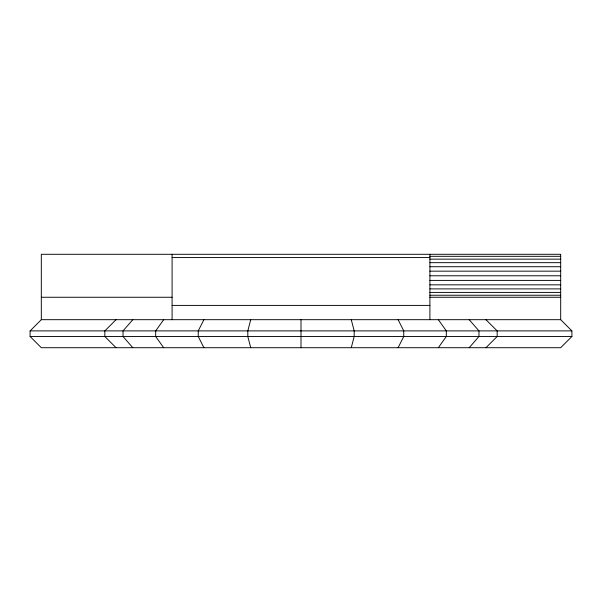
<?xml version="1.0" encoding="UTF-8"?>
<svg xmlns="http://www.w3.org/2000/svg" width="602" height="602" viewBox="0 0 602 602"><rect width="100%" height="100%" fill="white"/><g stroke="black" fill="none" stroke-linecap="round" stroke-linejoin="round"><path stroke-width="0.9" d="M250.733 319.685L247.813 330.889L247.813 336.495L250.733 347.708M351.267 347.708L354.187 336.495L354.187 330.889L351.267 319.685M203.897 319.685L198.246 330.889L198.246 336.495L203.897 347.708M398.103 347.708L403.754 336.495L403.754 330.889L398.103 319.685M163.676 319.685L155.685 330.889L155.685 336.495L163.676 347.708M438.324 347.708L446.315 336.495L446.315 330.889L438.324 319.685M132.816 319.685L123.026 330.889L123.026 336.495L132.816 347.708M469.184 347.708L478.974 336.495L478.974 330.889L469.184 319.685M30.1 330.889L41.312 319.685L560.688 319.685L571.9 330.889L571.9 336.495L560.688 347.708L41.312 347.708L30.1 336.495L30.1 330.889L571.9 330.889M116.043 319.685L104.831 330.889L104.831 336.495L116.043 347.708M485.957 347.708L497.169 336.495L497.169 330.889L485.957 319.685M429.911 256.317L560.688 256.317M172.089 257.573L429.911 257.573M429.911 259.146L560.688 259.146M429.911 262.668L560.688 262.668M429.911 266.724L560.688 266.724M429.911 271.156L560.688 271.156M429.911 275.776L560.688 275.776M429.911 280.404L560.688 280.404M429.911 284.836L560.688 284.836M429.911 288.892L560.688 288.892M429.911 292.406L560.688 292.406M429.911 295.236L560.688 295.236M41.312 297.26L172.089 297.26M429.911 297.26L560.688 297.26M172.089 305.402L429.911 305.402M30.1 336.495L571.9 336.495M560.688 319.685L560.688 254.292L41.312 254.292L41.312 319.685M429.911 254.292L429.911 319.685M301 319.685L301 347.708M172.089 254.292L172.089 319.685"/></g></svg>
